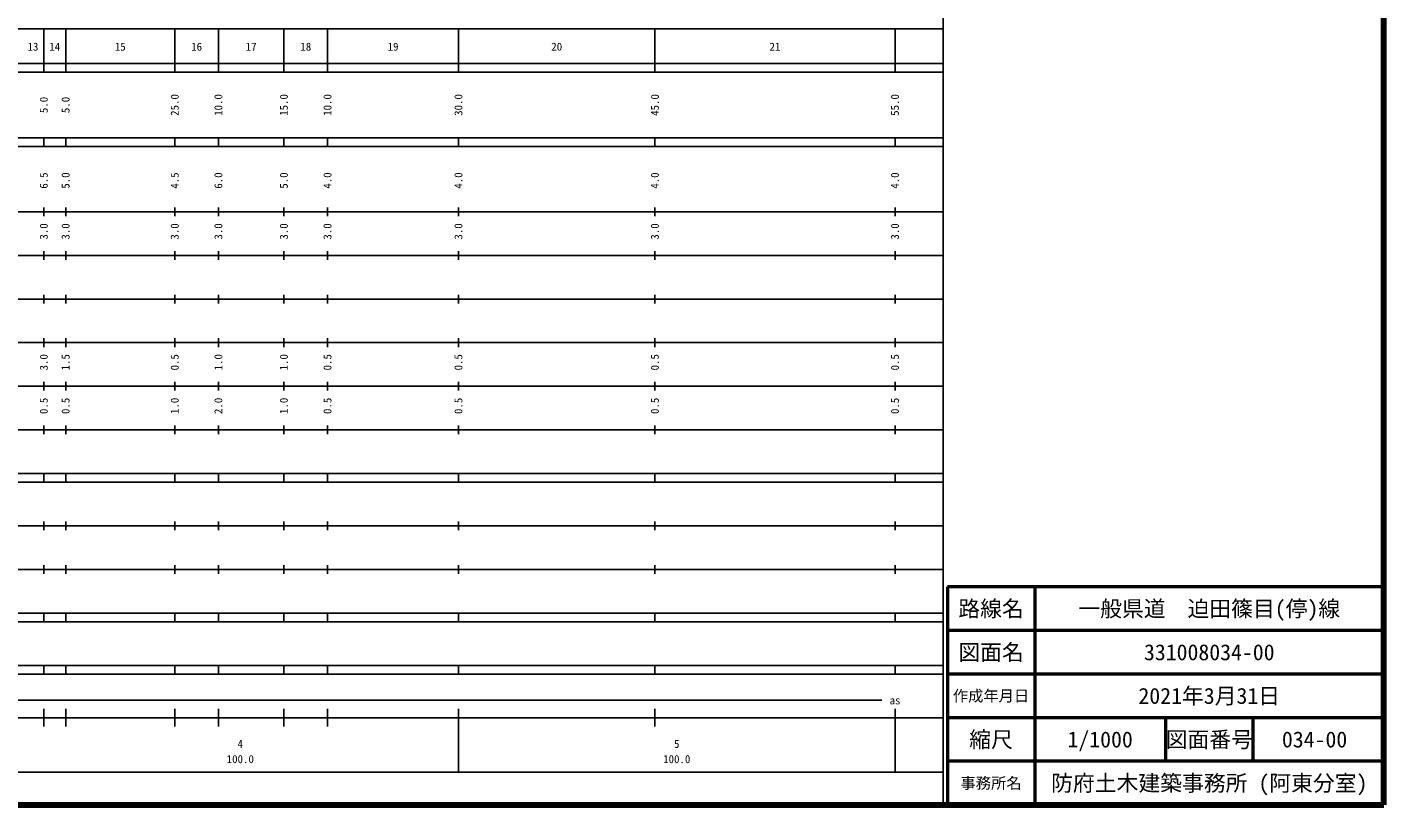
# Model space of a CAD drawing. Units: millimetres on the paper, enlarged 1000 times. Extents: x 40000 to 680000, y 20000 to 380000.
# Drawn here: x 369165 to 680000, y 20000 to 198357 of the extents above; entities that cross this region are included whole.
import ezdxf
from ezdxf.enums import TextEntityAlignment as Align

# ---------------------------------------------------------------- set-up
doc = ezdxf.new("R2010")
doc.units = ezdxf.units.MM
doc.header["$LTSCALE"] = 1000
for name, color, linetype, lineweight in [('M-TTL', 2, 'Continuous', 140), ('M-TTL-BAND', 7, 'Continuous', 25), ('M-TTL-FRAM', 2, 'Continuous', 50), ('M-TTL-LINE', 7, 'Continuous', 50)]:
    doc.layers.add(name, color=color, linetype=linetype, lineweight=lineweight)
doc.layers.add('M-TTL-TXT', color=7, linetype='Continuous')
doc.styles.add('ＭＳ ゴシック', font='')
doc.styles.get('ＭＳ ゴシック').set_extended_font_data('MS Gothic')

msp = doc.modelspace()

# ---------------------------------------------------------------- linework, layer by layer
at = {"layer": 'M-TTL'}
for p, q in [((680000, 20000), (680000, 380000)), ((40000, 20000), (680000, 20000))]:
    msp.add_line(p, q, dxfattribs=at)
at = {"layer": 'M-TTL-BAND'}
for p, q in [((579000, 20000), (579000, 370000)), ((68000, 198000), (579000, 198000)), ((373000, 188000), (373000, 198000)), ((378000, 188000), (378000, 198000)), ((403000, 188000), (403000, 198000)), ((413000, 188000), (413000, 198000)), ((428000, 188000), (428000, 198000)), ((438000, 188000), (438000, 198000)), ((468000, 188000), (468000, 198000)), ((513000, 188000), (513000, 198000)), ((568000, 188000), (568000, 198000)), ((40000, 190000), (579000, 190000)), ((40000, 188000), (579000, 188000)), ((40000, 173000), (579000, 173000)), ((40000, 171000), (579000, 171000)), ((373000, 171000), (373000, 173000)), ((378000, 171000), (378000, 173000)), ((403000, 171000), (403000, 173000)), ((413000, 171000), (413000, 173000)), ((428000, 171000), (428000, 173000)), ((438000, 171000), (438000, 173000)), ((468000, 171000), (468000, 173000)), ((513000, 171000), (513000, 173000)), ((568000, 171000), (568000, 173000)), ((40000, 156000), (579000, 156000)), ((373000, 155000), (373000, 157000)), ((378000, 155000), (378000, 157000)), ((403000, 155000), (403000, 157000)), ((413000, 155000), (413000, 157000)), ((428000, 155000), (428000, 157000)), ((438000, 155000), (438000, 157000)), ((468000, 155000), (468000, 157000)), ((513000, 155000), (513000, 157000)), ((568000, 155000), (568000, 157000)), ((373000, 145000), (373000, 147000)), ((378000, 145000), (378000, 147000)), ((403000, 145000), (403000, 147000)), ((413000, 145000), (413000, 147000)), ((428000, 145000), (428000, 147000)), ((438000, 145000), (438000, 147000)), ((468000, 145000), (468000, 147000)), ((513000, 145000), (513000, 147000)), ((568000, 145000), (568000, 147000)), ((46000, 146000), (579000, 146000)), ((373000, 135000), (373000, 137000)), ((378000, 135000), (378000, 137000)), ((403000, 135000), (403000, 137000)), ((413000, 135000), (413000, 137000)), ((428000, 135000), (428000, 137000)), ((438000, 135000), (438000, 137000)), ((468000, 135000), (468000, 137000)), ((513000, 135000), (513000, 137000)), ((568000, 135000), (568000, 137000)), ((52000, 136000), (579000, 136000)), ((46000, 126000), (579000, 126000)), ((373000, 125000), (373000, 127000)), ((378000, 125000), (378000, 127000)), ((403000, 125000), (403000, 127000)), ((413000, 125000), (413000, 127000)), ((428000, 125000), (428000, 127000)), ((438000, 125000), (438000, 127000)), ((468000, 125000), (468000, 127000)), ((513000, 125000), (513000, 127000)), ((568000, 125000), (568000, 127000)), ((52000, 116000), (579000, 116000)), ((373000, 115000), (373000, 117000)), ((378000, 115000), (378000, 117000)), ((403000, 115000), (403000, 117000)), ((413000, 115000), (413000, 117000)), ((428000, 115000), (428000, 117000)), ((438000, 115000), (438000, 117000)), ((468000, 115000), (468000, 117000)), ((513000, 115000), (513000, 117000)), ((568000, 115000), (568000, 117000)), ((46000, 106000), (579000, 106000)), ((373000, 105000), (373000, 107000)), ((378000, 105000), (378000, 107000)), ((403000, 105000), (403000, 107000)), ((413000, 105000), (413000, 107000)), ((428000, 105000), (428000, 107000)), ((438000, 105000), (438000, 107000)), ((468000, 105000), (468000, 107000)), ((513000, 105000), (513000, 107000)), ((568000, 105000), (568000, 107000)), ((40000, 96000), (579000, 96000)), ((40000, 94000), (579000, 94000)), ((373000, 94000), (373000, 96000)), ((378000, 94000), (378000, 96000)), ((403000, 94000), (403000, 96000)), ((413000, 94000), (413000, 96000)), ((428000, 94000), (428000, 96000)), ((438000, 94000), (438000, 96000)), ((468000, 94000), (468000, 96000)), ((513000, 94000), (513000, 96000)), ((568000, 94000), (568000, 96000)), ((49000, 84000), (579000, 84000)), ((373000, 83000), (373000, 85000)), ((378000, 83000), (378000, 85000)), ((403000, 83000), (403000, 85000)), ((413000, 83000), (413000, 85000)), ((428000, 83000), (428000, 85000)), ((438000, 83000), (438000, 85000)), ((468000, 83000), (468000, 85000)), ((513000, 83000), (513000, 85000)), ((568000, 83000), (568000, 85000)), ((373000, 73000), (373000, 75000)), ((378000, 73000), (378000, 75000)), ((403000, 73000), (403000, 75000)), ((413000, 73000), (413000, 75000)), ((428000, 73000), (428000, 75000)), ((438000, 73000), (438000, 75000)), ((468000, 73000), (468000, 75000)), ((513000, 73000), (513000, 75000)), ((568000, 73000), (568000, 75000)), ((40000, 74000), (579000, 74000)), ((40000, 64000), (579000, 64000)), ((373000, 62000), (373000, 64000)), ((378000, 62000), (378000, 64000)), ((403000, 62000), (403000, 64000)), ((413000, 62000), (413000, 64000)), ((428000, 62000), (428000, 64000)), ((438000, 62000), (438000, 64000)), ((468000, 62000), (468000, 64000)), ((513000, 62000), (513000, 64000)), ((568000, 62000), (568000, 64000)), ((40000, 62000), (579000, 62000)), ((40000, 52000), (579000, 52000)), ((40000, 50000), (579000, 50000)), ((373000, 50000), (373000, 52000)), ((378000, 50000), (378000, 52000)), ((403000, 50000), (403000, 52000)), ((413000, 50000), (413000, 52000)), ((428000, 50000), (428000, 52000)), ((438000, 50000), (438000, 52000)), ((468000, 50000), (468000, 52000)), ((513000, 50000), (513000, 52000)), ((568000, 50000), (568000, 52000)), ((71000, 44000), (565000, 44000)), ((373000, 38000), (373000, 42000)), ((378000, 38000), (378000, 42000)), ((403000, 38000), (403000, 42000)), ((413000, 38000), (413000, 42000)), ((428000, 38000), (428000, 42000)), ((438000, 38000), (438000, 42000)), ((468000, 27500), (468000, 42000)), ((513000, 38000), (513000, 42000)), ((568000, 27500), (568000, 42000)), ((40000, 40000), (579000, 40000)), ((68000, 27500), (579000, 27500))]:
    msp.add_line(p, q, dxfattribs=at)
at = {"layer": 'M-TTL-FRAM'}
for p, q in [((680000, 70000), (580000, 70000)), ((580000, 70000), (580000, 20000))]:
    msp.add_line(p, q, dxfattribs=at)
at = {"layer": 'M-TTL-LINE'}
for p, q in [((600000, 70000), (600000, 20000)), ((680000, 60000), (580000, 60000)), ((680000, 50000), (580000, 50000)), ((680000, 40000), (580000, 40000)), ((630000, 40000), (630000, 30000)), ((650000, 40000), (650000, 30000)), ((680000, 30000), (580000, 30000))]:
    msp.add_line(p, q, dxfattribs=at)

# ---------------------------------------------------------------- texts
at = {"layer": 'M-TTL-BAND', "style": 'ＭＳ ゴシック'}
for s, p in [('13', (370500, 192405)), ('14', (375500, 192405)), ('15', (390500, 192405)), ('16', (408000, 192405)), ('17', (420500, 192405)), ('18', (433000, 192405)), ('19', (453000, 192405)), ('20', (490500, 192405)), ('21', (540500, 192405)), ('as', (568000, 42500)), ('4', (418000, 32523)), ('5', (518000, 32523)), ('100.0', (418000, 29033)), ('100.0', (518000, 29033))]:
    msp.add_text(s, height=1833, dxfattribs=at).set_placement(p, align=Align.BOTTOM_CENTER)
for s, p in [('5.0', (374435, 180500)), ('5.0', (379435, 180500)), ('25.0', (404435, 180500)), ('10.0', (414435, 180500)), ('15.0', (429435, 180500)), ('10.0', (439435, 180500)), ('30.0', (469435, 180500)), ('45.0', (514435, 180500)), ('55.0', (569435, 180500)), ('6.5', (374435, 163174)), ('5.0', (379435, 163174)), ('4.5', (404435, 163174)), ('6.0', (414435, 163174)), ('5.0', (429435, 163174)), ('4.0', (439435, 163174)), ('4.0', (469435, 163174)), ('4.0', (514435, 163174)), ('4.0', (569435, 163174)), ('3.0', (374435, 151500)), ('3.0', (379435, 151500)), ('3.0', (404435, 151500)), ('3.0', (414435, 151500)), ('3.0', (429435, 151500)), ('3.0', (439435, 151500)), ('3.0', (469435, 151500)), ('3.0', (514435, 151500)), ('3.0', (569435, 151500)), ('3.0', (374435, 121500)), ('1.5', (379435, 121500)), ('0.5', (404435, 121500)), ('1.0', (414435, 121500)), ('1.0', (429435, 121500)), ('0.5', (439435, 121500)), ('0.5', (469435, 121500)), ('0.5', (514435, 121500)), ('0.5', (569435, 121500)), ('0.5', (374435, 111500)), ('0.5', (379435, 111500)), ('1.0', (404435, 111500)), ('2.0', (414435, 111500)), ('1.0', (429435, 111500)), ('0.5', (439435, 111500)), ('0.5', (469435, 111500)), ('0.5', (514435, 111500)), ('0.5', (569435, 111500))]:
    msp.add_text(s, height=1833, rotation=90, dxfattribs=at).set_placement(p, align=Align.BOTTOM_CENTER)
at = {"layer": 'M-TTL-TXT', "style": 'ＭＳ ゴシック'}
for s, height, p in [('路線名', 3666, (590000, 65000)), ('路線名', 3666, (590000, 65000)), ('一般県道\u3000迫田篠目(停)線', 3666, (640000, 65000)), ('図面名', 3666, (590000, 55000)), ('図面名', 3666, (590000, 55000)), ('331008034-00', 3666, (640000, 55000)), ('作成年月日', 2566, (590000, 45000)), ('作成年月日', 2566, (590000, 45000)), ('2021年3月31日', 3666, (640000, 45000)), ('縮尺', 3666, (590000, 35000)), ('縮尺', 3666, (590000, 35000)), ('図面番号', 3666, (640000, 35000)), ('図面番号', 3666, (640000, 35000)), ('1/1000', 3666, (615000, 35000)), ('034-00', 3666, (664125, 35000)), ('事務所名', 2566, (590000, 25000)), ('事務所名', 2566, (590000, 25000)), ('防府土木建築事務所 (阿東分室)', 3666, (640000, 25000))]:
    msp.add_text(s, height=height, dxfattribs=at).set_placement(p, align=Align.MIDDLE_CENTER)

doc.saveas('drawing.dxf')
